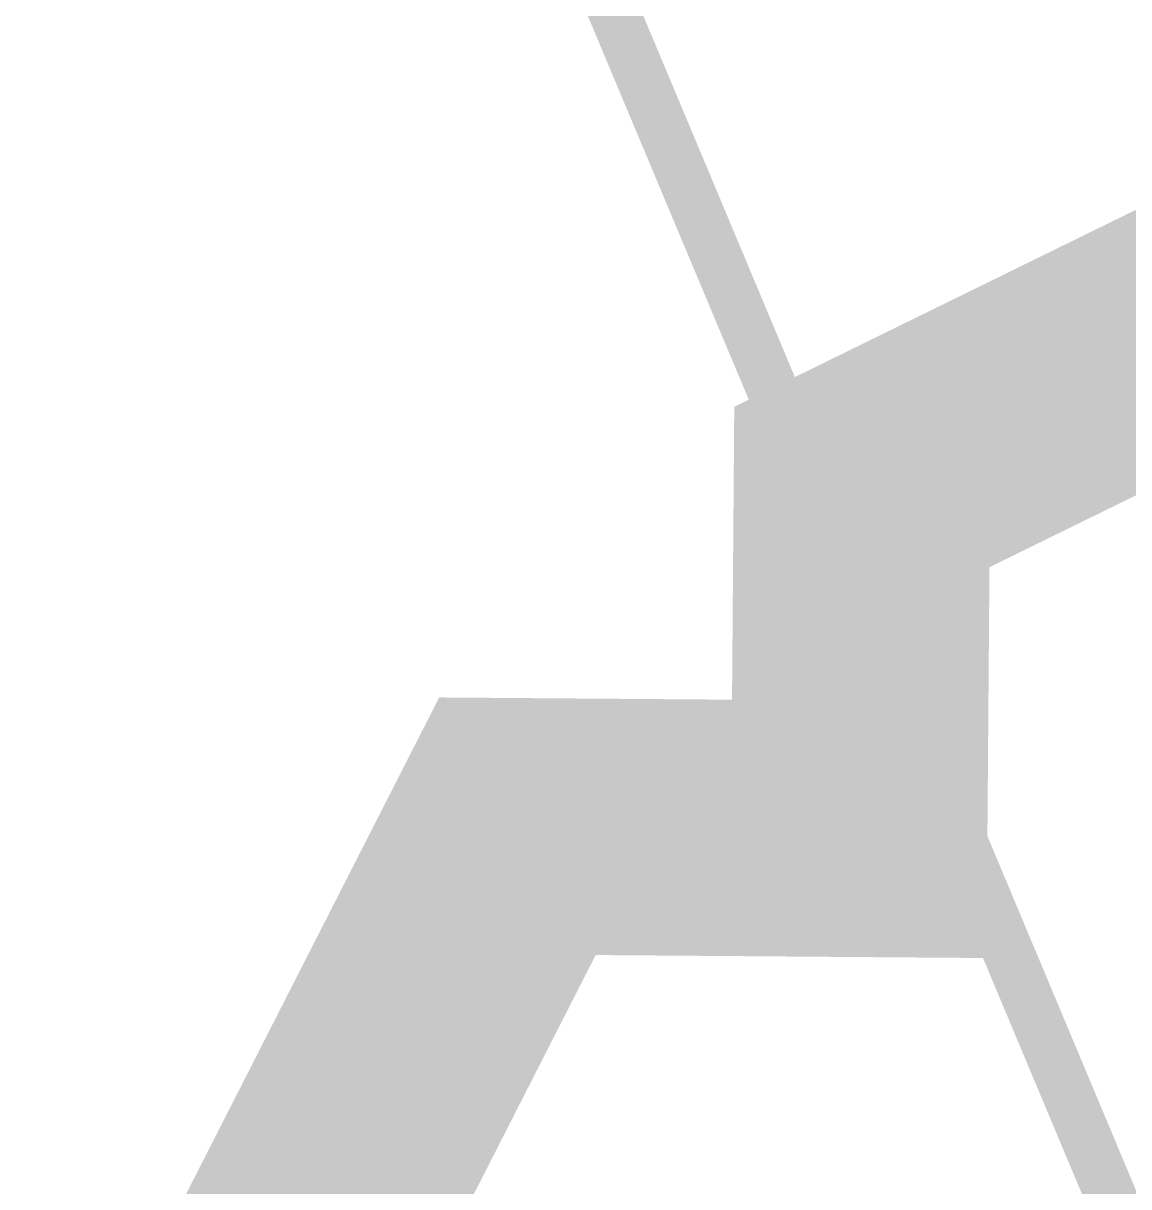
# Model space of a CAD drawing. Header units: metres. Extents: x 326467 to 340077, y 1811030 to 1824953.
# Drawn here: x 329397.38 to 329410.45, y 1812688.88 to 1812702.64 of the extents above; entities that cross this region are included whole.
import ezdxf

# ---------------------------------------------------------------- set-up
doc = ezdxf.new("R2010")
doc.units = ezdxf.units.M
doc.header["$MEASUREMENT"] = 0
doc.layers.add('HAZARDS LINE', color=1, linetype='Continuous')
doc.layers.add('SURVEY PLOT BOUNDARY', color=35, linetype='Continuous')

# ---------------------------------------------------------------- blocks, each defined once
blk = doc.blocks.new('16')
at = {"layer": 'HAZARDS LINE', "lineweight": 18, "const_width": 3.032}
blk.add_lwpolyline([(329399.114, 1812685.089), (329403.219, 1812693.144), (329407.261, 1812693.113), (329407.292, 1812697.156), (329415.408, 1812701.137), (329419.482, 1812705.149), (329423.556, 1812709.161), (329427.598, 1812709.129), (329431.672, 1812713.141), (329435.714, 1812713.11)], dxfattribs=at)
at = {"layer": 'SURVEY PLOT BOUNDARY', "lineweight": 18, "const_width": 0.606}
for points in [[(329610.443, 1812829.018), (329606.214, 1812804.791), (329618.123, 1812776.395), (329601.579, 1812728.003), (329605.527, 1812715.843), (329593.4, 1812715.937), (329589.326, 1812711.925), (329573.063, 1812699.92), (329560.717, 1812671.712), (329532.327, 1812659.801), (329524.398, 1812680.079), (329520.543, 1812704.369), (329528.69, 1812712.393), (329516.75, 1812736.745), (329480.181, 1812712.767), (329464.042, 1812716.935), (329447.779, 1812704.93), (329451.697, 1812688.727), (329415.221, 1812676.878), (329403.312, 1812705.273), (329484.847, 1812793.597), (329525.864, 1812870.104), (329562.184, 1812861.737), (329586.22, 1812833.248)], [(329528.69, 1812712.393), (329520.543, 1812704.369), (329524.398, 1812680.079), (329442.957, 1812603.885), (329418.671, 1812600.029), (329398.334, 1812584.012), (329329.238, 1812536.026), (329308.901, 1812520.009), (329284.74, 1812532.326), (329260.797, 1812572.944), (329285.177, 1812588.929), (329301.471, 1812604.976), (329325.851, 1812620.962), (329382.975, 1812689.257), (329383.069, 1812701.386), (329403.312, 1812705.273), (329415.221, 1812676.878), (329451.697, 1812688.727), (329447.779, 1812704.93), (329464.042, 1812716.935), (329480.181, 1812712.767), (329516.75, 1812736.745)]]:
    blk.add_lwpolyline(points, close=True, dxfattribs=at)

msp = doc.modelspace()

# ---------------------------------------------------------------- block references
msp.add_blockref('16', (0, 0))

doc.saveas('drawing.dxf')
